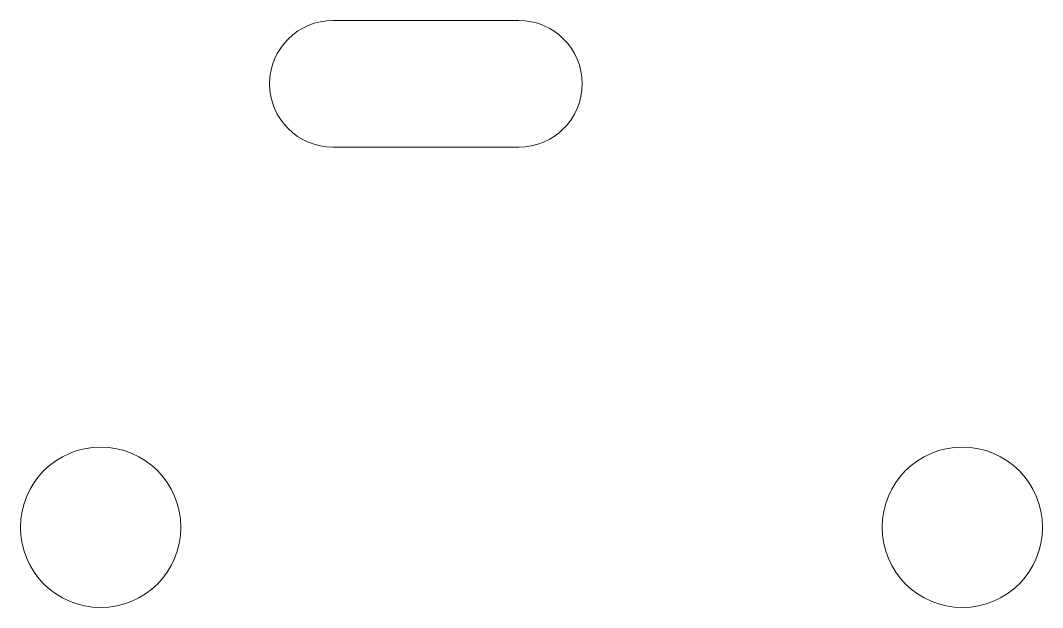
# Model space of a CAD drawing. Header units: millimetres. Extents: x 23.8 to 35.9, y 6.7 to 13.6.
import ezdxf

# ---------------------------------------------------------------- set-up
doc = ezdxf.new("R2010")
doc.units = ezdxf.units.MM
doc.layers.get('0').update_dxf_attribs({"linetype": 'CONTINUOUS', "lineweight": 0})

# ---------------------------------------------------------------- blocks, each defined once
blk = doc.blocks.new('BNC')
for p, q in [((7.45, 6), (5.25, 6)), ((4.5, 5.25), (4.5, 5.25)), ((8.2, 5.25), (8.2, 5.25)), ((5.25, 4.5), (7.45, 4.5))]:
    blk.add_line(p, q)
for centre in [(0, 0), (10.2, 0)]:
    blk.add_circle(centre, 0.95)
for centre, start, end in [((5.25, 5.25), 90, 270), ((7.45, 5.25), 270, 90)]:
    blk.add_arc(centre, 0.75, start, end)

msp = doc.modelspace()

# ---------------------------------------------------------------- block references
at = {"yscale": -1, "rotation": 180}
msp.add_blockref('BNC', (34.9, 7.6), dxfattribs=at)

doc.saveas('drawing.dxf')
